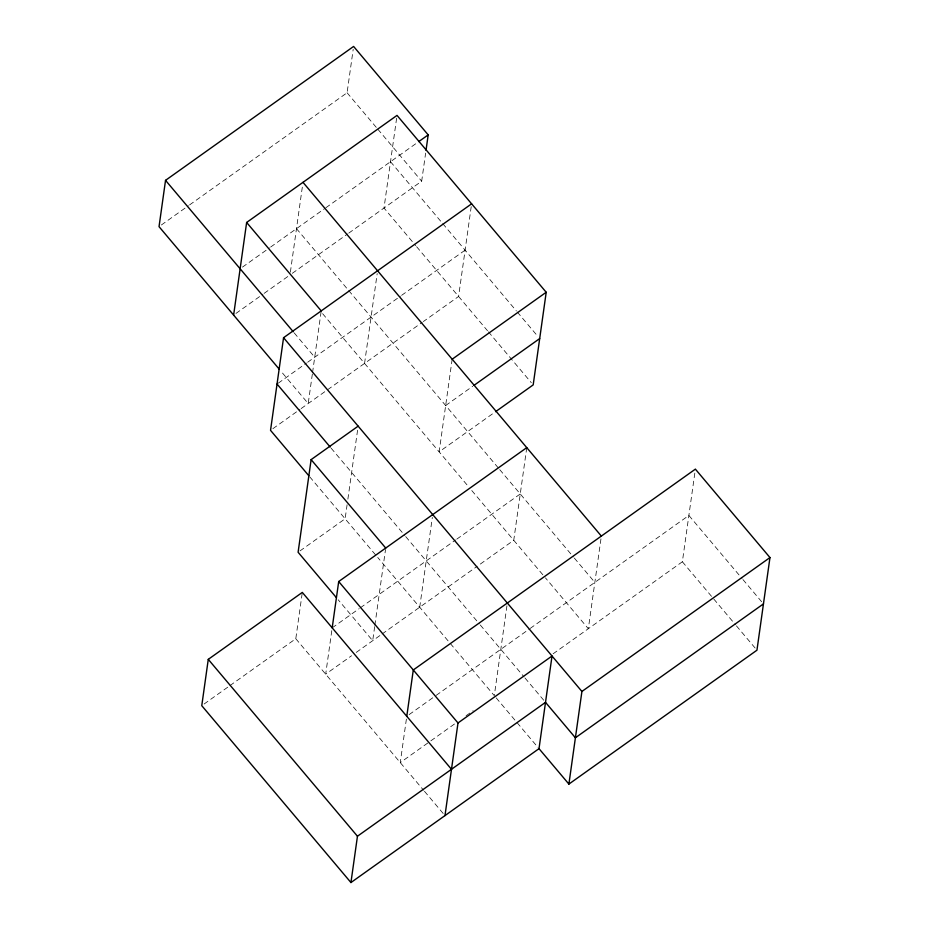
<?xml version="1.0" encoding="UTF-8"?>
<svg xmlns="http://www.w3.org/2000/svg" width="929" height="929" viewBox="0 0 929 929"><rect width="100%" height="100%" fill="white"/><g stroke="black" fill="none" stroke-linecap="round" stroke-linejoin="round"><path stroke-width="0.7" stroke-dasharray="4.64 3.48" d="M290.371 272.162L302.599 185.138M189.586 204.903L347.086 92.772L353.206 49.26M312.353 374.05L308.207 403.523L281.173 371.472M312.55 372.645L321.225 310.89M229.974 685.59L295.794 638.734L302.308 592.412M396.625 118.204L384.002 208.026L415.704 245.604M364.563 363.402L377.186 273.579M347.098 504.749L345.123 518.788L298.104 552.256M347.887 499.14L357.944 427.561M331.792 630.652L325.684 674.164L351.545 655.758M348.747 233.133L421.673 181.201L425.621 153.134M374.666 626.657L372.703 640.696L338.202 599.797M374.863 625.252L385.523 549.469M471.224 206.633L458.589 296.456L423.334 321.562M452.168 359.209L439.15 451.842L494.391 412.511M419.711 607.218L432.333 517.395M406.391 719.092L400.271 762.604L429.651 741.679M526.766 447.639L513.749 540.272L478.481 565.378M506.932 605.824L494.298 695.658L377.755 557.481M600.958 538.89L588.336 628.712L545.439 577.861M553.069 653.819L682.362 561.766L695.38 469.133M161.379 224.981L188.413 205.739M242.481 267.099L269.48 247.88M270.653 247.044L324.697 208.572M325.87 207.736L417.597 142.427M235.966 313.421L262.965 294.191M264.15 293.355L288.803 275.808M292.321 273.3L347.562 233.969M278.224 383.201L306.477 363.076M307.65 362.24L400.457 296.165M401.63 295.329L465.104 250.145M272.882 428.675L299.962 409.399M301.147 408.563L422.161 322.398M445.665 405.52L472.698 386.278M204.113 704.008L228.801 686.438M332.187 627.853L359.221 608.6M360.406 607.763L455.605 539.981M456.778 539.145L520.252 493.961M356.237 652.413L380.925 634.832M382.098 633.996L477.309 566.214M409.132 714.61L434.993 696.204M436.166 695.368L529.019 629.258M530.192 628.422L688.877 515.444L742.016 578.465M430.835 740.843L455.512 723.273M466.091 715.736L473.151 710.72M347.086 92.772L376.93 128.144M377.859 129.247L421.673 181.201M390.517 161.704L441.798 222.507M442.727 223.61L516.385 310.948M517.314 312.051L537.833 336.368M742.956 579.568L763.464 603.885M416.633 246.719L487.493 330.724M488.433 331.839L531.318 382.69M682.362 561.766L735.513 624.776M736.442 625.879L755.091 647.989M296.479 228.65L347.76 289.453M348.7 290.556L498.803 468.53M499.744 469.644L573.402 556.97M574.331 558.074L594.839 582.39M322.607 313.665L468.053 486.111M471.781 490.535L544.51 576.758M294.203 332.896L314.722 357.212M331.119 448.15L404.777 535.476M405.706 536.59L479.364 623.916M480.305 625.02L524.095 676.951M525.024 678.054L545.52 702.347M309.694 476.774L376.826 556.366M496.167 697.865L538.077 747.555M295.794 638.734L423.554 790.207M424.483 791.311L444.979 815.604"/><path stroke-width="1.39" d="M426.016 150.324L428.188 134.891L353.601 46.45L165.536 180.342L159.033 226.653L279.304 369.254M233.62 315.094L246.638 222.461L397.02 115.393L546.206 292.263L533.188 384.896L495.575 411.675M451.482 769.293L302.308 592.412L208.27 659.358L201.767 705.68L350.941 882.55L539.006 748.658L552.023 656.025L457.997 722.971L444.979 815.604M471.618 203.823L283.554 337.715L270.536 430.348L308.765 475.671M358.141 426.156L311.122 459.623L298.104 552.256L336.333 597.579M332.187 627.853L338.702 581.531L526.766 447.639M350.941 882.55L357.456 836.228L545.52 702.347L575.399 737.777L763.464 603.885M406.786 716.282L413.289 669.972L695.38 469.133L769.967 557.563L756.949 650.207L568.896 784.088L539.006 748.658M568.896 784.088L581.914 691.455L769.967 557.563M418.77 141.591L428.188 134.891M452.168 359.209L546.206 292.263M473.871 385.442L539.691 338.574M302.993 182.339L601.353 536.079M246.638 222.461L321.225 310.89M165.536 180.342L293.274 331.781M283.554 337.715L581.914 691.455M277.039 384.037L330.19 447.046M311.122 459.623L385.721 548.064M338.702 581.531L457.997 722.971M208.27 659.358L357.456 836.228"/></g></svg>
